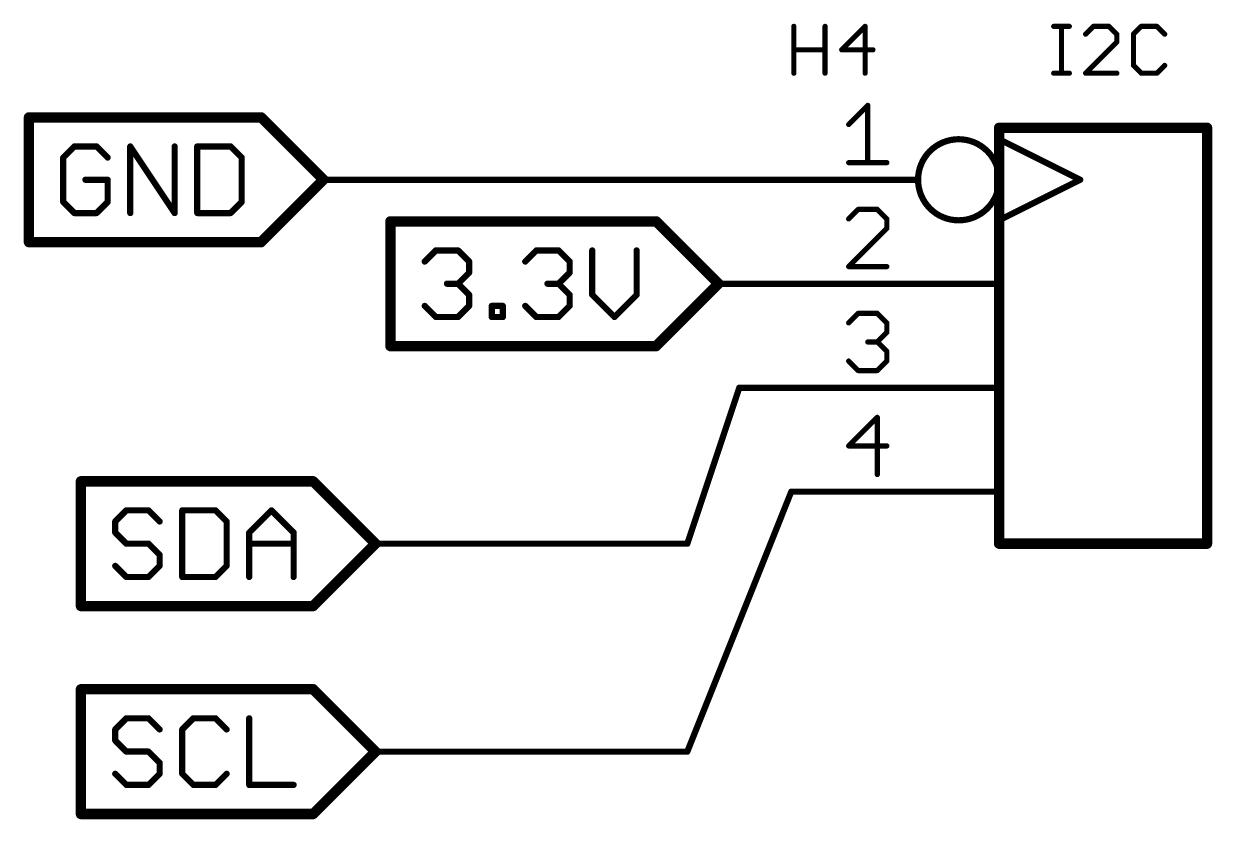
# Model space of a CAD drawing. Extents: x 2 to 137, y 1 to 177.
# Drawn here: x 42.21 to 71.25, y 38.99 to 58.42 of the extents above; entities that cross this region are included whole.
import ezdxf

# ---------------------------------------------------------------- set-up
doc = ezdxf.new("R2010")
doc.units = 0
for name, color, linetype in [('91', 94, 'CONTINUOUS'), ('94', 14, 'CONTINUOUS'), ('95', 250, 'CONTINUOUS'), ('96', 250, 'CONTINUOUS')]:
    doc.layers.add(name, color=color, linetype=linetype)

msp = doc.modelspace()

# ---------------------------------------------------------------- linework, layer by layer
at = {"layer": '91', "const_width": 0.1524}
for points in [[(60.96, 54.61), (49.53, 54.61)], [(60.96, 52.07), (59.182, 52.07)], [(59.69, 49.53), (58.42, 45.72)], [(60.96, 49.53), (59.69, 49.53)], [(60.96, 46.99), (58.42, 40.64)], [(58.42, 45.72), (50.8, 45.72)], [(57.15, 40.64), (50.8, 40.64)], [(58.42, 40.64), (57.15, 40.64)]]:
    msp.add_lwpolyline(points, dxfattribs=at)
at = {"layer": '91', "const_width": 0.0762}
for points in [[(49.53, 54.6481, 1), (49.53, 54.5719)], [(60.96, 54.5719, 1), (60.96, 54.6481)], [(59.182, 52.1081, 1), (59.182, 52.0319)], [(60.96, 52.0319, 1), (60.96, 52.1081)], [(59.69, 49.5681, 1), (59.69, 49.4919)], [(59.7261, 49.518, 1), (59.6539, 49.542)], [(60.96, 49.4919, 1), (60.96, 49.5681)], [(60.9954, 46.9759, 1), (60.9246, 47.0041)], [(50.8, 45.7581, 1), (50.8, 45.6819)], [(58.3839, 45.732, 1), (58.4561, 45.708)], [(58.42, 45.6819, 1), (58.42, 45.7581)], [(50.8, 40.6781, 1), (50.8, 40.6019)], [(57.15, 40.6781, 1), (57.15, 40.6019)], [(57.15, 40.6019, 1), (57.15, 40.6781)], [(58.3846, 40.6541, 1), (58.4554, 40.6259)], [(58.42, 40.6019, 1), (58.42, 40.6781)]]:
    msp.add_lwpolyline(points, format="xyb", dxfattribs=at)
at = {"layer": '94'}
for points, const_width in [([(66.04, 55.88), (71.12, 55.88)], 0.254), ([(66.04, 45.72), (66.04, 55.88)], 0.254), ([(71.12, 55.88), (71.12, 45.72)], 0.254), ([(66.04, 55.6006), (68.0212, 54.61)], 0.1524), ([(60.96, 54.61), (64.0588, 54.61)], 0.1524), ([(66.04, 53.6194), (68.0212, 54.61)], 0.1524), ([(60.96, 52.07), (66.04, 52.07)], 0.1524), ([(60.96, 49.53), (66.04, 49.53)], 0.1524), ([(60.96, 46.99), (66.04, 46.99)], 0.1524), ([(71.12, 45.72), (66.04, 45.72)], 0.254)]:
    msp.add_lwpolyline(points, dxfattribs=dict(at, const_width=const_width))
for points, const_width in [([(66.04, 55.9435, 1), (66.04, 55.8165)], 0.127), ([(66.1035, 55.88, 1), (65.9765, 55.88)], 0.127), ([(71.1835, 55.88, 1), (71.0565, 55.88)], 0.127), ([(71.12, 55.8165, 1), (71.12, 55.9435)], 0.127), ([(65.0494, 53.6194, 1), (65.0494, 55.6006, 1), (65.0494, 53.6194)], 0.1524), ([(66.057, 55.6347, 1), (66.023, 55.5665)], 0.0762), ([(60.96, 54.6481, 1), (60.96, 54.5719)], 0.0762), ([(64.0588, 54.5719, 1), (64.0588, 54.6481)], 0.0762), ([(68.0382, 54.5759, 1), (68.0042, 54.6441)], 0.0762), ([(68.0042, 54.5759, 1), (68.0382, 54.6441)], 0.0762), ([(66.023, 53.6535, 1), (66.057, 53.5853)], 0.0762), ([(60.96, 52.1081, 1), (60.96, 52.0319)], 0.0762), ([(66.04, 52.0319, 1), (66.04, 52.1081)], 0.0762), ([(60.96, 49.5681, 1), (60.96, 49.4919)], 0.0762), ([(66.04, 49.4919, 1), (66.04, 49.5681)], 0.0762), ([(60.96, 47.0281, 1), (60.96, 46.9519)], 0.0762), ([(66.04, 46.9519, 1), (66.04, 47.0281)], 0.0762), ([(66.04, 45.7835, 1), (66.04, 45.6565)], 0.127), ([(65.9765, 45.72, 1), (66.1035, 45.72)], 0.127), ([(71.0565, 45.72, 1), (71.1835, 45.72)], 0.127), ([(71.12, 45.6565, 1), (71.12, 45.7835)], 0.127)]:
    msp.add_lwpolyline(points, format="xyb", dxfattribs=dict(at, const_width=const_width))
at = {"layer": '95'}
for points, const_width in [([(61.0235, 57.2135), (61.0235, 58.3575)], 0.127), ([(61.7862, 58.3575), (61.7862, 57.2135)], 0.127), ([(62.7649, 58.3575), (62.1929, 57.7855)], 0.127), ([(62.7649, 57.2135), (62.7649, 58.3575)], 0.127), ([(61.0235, 57.7855), (61.7862, 57.7855)], 0.127), ([(62.1929, 57.7855), (62.9555, 57.7855)], 0.127), ([(62.3634, 55.9612), (62.8295, 56.4273)], 0.127), ([(62.8295, 56.4273), (62.8295, 55.0291)], 0.127), ([(48.006, 56.134), (42.3325, 56.134)], 0.254), ([(42.3325, 53.086), (42.3325, 56.134)], 0.254), ([(49.53, 54.61), (48.006, 56.134)], 0.254), ([(43.4419, 55.4242), (43.1707, 55.153)], 0.1524), ([(43.9842, 55.4242), (43.4419, 55.4242)], 0.1524), ([(44.2554, 55.153), (43.9842, 55.4242)], 0.1524), ([(44.8079, 53.7972), (44.8079, 55.4242)], 0.1524), ([(44.8079, 55.4242), (45.8925, 53.7972)], 0.1524), ([(45.8925, 53.7972), (45.8925, 55.4242)], 0.1524), ([(46.445, 55.4242), (46.445, 53.7972)], 0.1524), ([(47.2585, 55.4242), (46.445, 55.4242)], 0.1524), ([(47.5297, 55.153), (47.2585, 55.4242)], 0.1524), ([(43.1707, 55.153), (43.1707, 54.0684)], 0.1524), ([(47.5297, 54.0684), (47.5297, 55.153)], 0.1524), ([(62.3634, 55.0291), (63.2956, 55.0291)], 0.127), ([(44.2554, 54.6107), (43.7131, 54.6107)], 0.1524), ([(44.2554, 54.0684), (44.2554, 54.6107)], 0.1524), ([(49.53, 54.61), (48.006, 53.086)], 0.254), ([(43.1707, 54.0684), (43.4419, 53.7972)], 0.1524), ([(43.9842, 53.7972), (44.2554, 54.0684)], 0.1524), ([(47.2585, 53.7972), (47.5297, 54.0684)], 0.1524), ([(43.4419, 53.7972), (43.9842, 53.7972)], 0.1524), ([(46.445, 53.7972), (47.2585, 53.7972)], 0.1524), ([(62.5965, 53.8873), (62.3634, 53.6543)], 0.127), ([(63.0625, 53.8873), (62.5965, 53.8873)], 0.127), ([(63.2956, 53.6543), (63.0625, 53.8873)], 0.127), ([(57.658, 53.594), (51.1659, 53.594)], 0.254), ([(51.1659, 50.546), (51.1659, 53.594)], 0.254), ([(59.182, 52.07), (57.658, 53.594)], 0.254), ([(62.3634, 52.4891), (63.2956, 53.4212)], 0.127), ([(63.2956, 53.4212), (63.2956, 53.6543)], 0.127), ([(48.006, 53.086), (42.3325, 53.086)], 0.254), ([(52.0041, 52.613), (52.2753, 52.8842)], 0.1524), ([(52.2753, 52.8842), (52.8176, 52.8842)], 0.1524), ([(52.8176, 52.8842), (53.0888, 52.613)], 0.1524), ([(54.4599, 52.613), (54.731, 52.8842)], 0.1524), ([(54.731, 52.8842), (55.2734, 52.8842)], 0.1524), ([(55.2734, 52.8842), (55.5445, 52.613)], 0.1524), ([(56.097, 52.8842), (56.097, 51.7995)], 0.1524), ([(57.1817, 51.7995), (57.1817, 52.8842)], 0.1524), ([(53.0888, 52.613), (53.0888, 52.3419)], 0.1524), ([(55.5445, 52.613), (55.5445, 52.3419)], 0.1524), ([(53.0888, 52.3419), (52.8176, 52.0707)], 0.1524), ([(55.5445, 52.3419), (55.2734, 52.0707)], 0.1524), ([(63.2956, 52.4891), (62.3634, 52.4891)], 0.127), ([(52.8176, 52.0707), (52.5465, 52.0707)], 0.1524), ([(52.8176, 52.0707), (53.0888, 51.7995)], 0.1524), ([(55.2734, 52.0707), (55.0022, 52.0707)], 0.1524), ([(55.2734, 52.0707), (55.5445, 51.7995)], 0.1524), ([(59.182, 52.07), (57.658, 50.546)], 0.254), ([(53.0888, 51.7995), (53.0888, 51.5284)], 0.1524), ([(55.5445, 51.7995), (55.5445, 51.5284)], 0.1524), ([(56.097, 51.7995), (56.6394, 51.2572)], 0.1524), ([(56.6394, 51.2572), (57.1817, 51.7995)], 0.1524), ([(52.2753, 51.2572), (52.0041, 51.5284)], 0.1524), ([(53.0888, 51.5284), (52.8176, 51.2572)], 0.1524), ([(53.6413, 51.2572), (53.6413, 51.5284)], 0.1524), ([(53.6413, 51.5284), (53.9125, 51.5284)], 0.1524), ([(53.9125, 51.5284), (53.9125, 51.2572)], 0.1524), ([(54.731, 51.2572), (54.4599, 51.5284)], 0.1524), ([(55.5445, 51.5284), (55.2734, 51.2572)], 0.1524), ([(62.3634, 51.1143), (62.5965, 51.3473)], 0.127), ([(62.5965, 51.3473), (63.0625, 51.3473)], 0.127), ([(63.0625, 51.3473), (63.2956, 51.1143)], 0.127), ([(52.8176, 51.2572), (52.2753, 51.2572)], 0.1524), ([(53.9125, 51.2572), (53.6413, 51.2572)], 0.1524), ([(55.2734, 51.2572), (54.731, 51.2572)], 0.1524), ([(63.2956, 51.1143), (63.2956, 50.8812)], 0.127), ([(63.2956, 50.8812), (63.0625, 50.6482)], 0.127), ([(57.658, 50.546), (51.1659, 50.546)], 0.254), ([(63.0625, 50.6482), (62.8295, 50.6482)], 0.127), ([(63.0625, 50.6482), (63.2956, 50.4152)], 0.127), ([(62.5965, 49.9491), (62.3634, 50.1821)], 0.127), ([(63.2956, 50.1821), (63.0625, 49.9491)], 0.127), ([(63.2956, 50.4152), (63.2956, 50.1821)], 0.127), ([(63.0625, 49.9491), (62.5965, 49.9491)], 0.127), ([(63.0625, 48.8073), (62.3634, 48.1082)], 0.127), ([(63.0625, 47.4091), (63.0625, 48.8073)], 0.127), ([(62.3634, 48.1082), (63.2956, 48.1082)], 0.127), ([(49.276, 47.244), (43.6025, 47.244)], 0.254), ([(43.6025, 44.196), (43.6025, 47.244)], 0.254), ([(50.8, 45.72), (49.276, 47.244)], 0.254), ([(44.7119, 46.5342), (44.4407, 46.263)], 0.1524), ([(45.2542, 46.5342), (44.7119, 46.5342)], 0.1524), ([(45.5254, 46.263), (45.2542, 46.5342)], 0.1524), ([(46.0779, 46.5342), (46.0779, 44.9072)], 0.1524), ([(46.8914, 46.5342), (46.0779, 46.5342)], 0.1524), ([(47.1625, 46.263), (46.8914, 46.5342)], 0.1524), ([(47.715, 45.9919), (48.2574, 46.5342)], 0.1524), ([(48.2574, 46.5342), (48.7997, 45.9919)], 0.1524), ([(44.4407, 46.263), (44.4407, 45.9919)], 0.1524), ([(47.1625, 45.1784), (47.1625, 46.263)], 0.1524), ([(44.4407, 45.9919), (44.7119, 45.7207)], 0.1524), ([(47.715, 44.9072), (47.715, 45.9919)], 0.1524), ([(48.7997, 45.9919), (48.7997, 44.9072)], 0.1524), ([(44.7119, 45.7207), (45.2542, 45.7207)], 0.1524), ([(45.2542, 45.7207), (45.5254, 45.4495)], 0.1524), ([(47.715, 45.7207), (48.7997, 45.7207)], 0.1524), ([(50.8, 45.72), (49.276, 44.196)], 0.254), ([(45.5254, 45.4495), (45.5254, 45.1784)], 0.1524), ([(44.7119, 44.9072), (44.4407, 45.1784)], 0.1524), ([(45.5254, 45.1784), (45.2542, 44.9072)], 0.1524), ([(46.8914, 44.9072), (47.1625, 45.1784)], 0.1524), ([(45.2542, 44.9072), (44.7119, 44.9072)], 0.1524), ([(46.0779, 44.9072), (46.8914, 44.9072)], 0.1524), ([(49.276, 44.196), (43.6025, 44.196)], 0.254), ([(49.276, 42.164), (43.6025, 42.164)], 0.254), ([(43.6025, 39.116), (43.6025, 42.164)], 0.254), ([(50.8, 40.64), (49.276, 42.164)], 0.254), ([(44.7119, 41.4542), (44.4407, 41.183)], 0.1524), ([(45.2542, 41.4542), (44.7119, 41.4542)], 0.1524), ([(45.5254, 41.183), (45.2542, 41.4542)], 0.1524), ([(46.349, 41.4542), (46.0779, 41.183)], 0.1524), ([(46.8914, 41.4542), (46.349, 41.4542)], 0.1524), ([(47.1625, 41.183), (46.8914, 41.4542)], 0.1524), ([(47.715, 41.4542), (47.715, 39.8272)], 0.1524), ([(44.4407, 41.183), (44.4407, 40.9119)], 0.1524), ([(46.0779, 41.183), (46.0779, 40.0984)], 0.1524), ([(44.4407, 40.9119), (44.7119, 40.6407)], 0.1524), ([(44.7119, 40.6407), (45.2542, 40.6407)], 0.1524), ([(45.2542, 40.6407), (45.5254, 40.3695)], 0.1524), ([(50.8, 40.64), (49.276, 39.116)], 0.254), ([(45.5254, 40.3695), (45.5254, 40.0984)], 0.1524), ([(44.7119, 39.8272), (44.4407, 40.0984)], 0.1524), ([(45.5254, 40.0984), (45.2542, 39.8272)], 0.1524), ([(46.0779, 40.0984), (46.349, 39.8272)], 0.1524), ([(46.8914, 39.8272), (47.1625, 40.0984)], 0.1524), ([(45.2542, 39.8272), (44.7119, 39.8272)], 0.1524), ([(46.349, 39.8272), (46.8914, 39.8272)], 0.1524), ([(47.715, 39.8272), (48.7997, 39.8272)], 0.1524), ([(49.276, 39.116), (43.6025, 39.116)], 0.254)]:
    msp.add_lwpolyline(points, dxfattribs=dict(at, const_width=const_width))
for points, const_width in [([(61.0553, 58.3575, 1), (60.9918, 58.3575)], 0.0635), ([(61.8179, 58.3575, 1), (61.7544, 58.3575)], 0.0635), ([(62.7966, 58.3575, 1), (62.7331, 58.3575)], 0.0635), ([(62.7873, 58.335, 1), (62.7424, 58.3799)], 0.0635), ([(61.0235, 57.8172, 1), (61.0235, 57.7537)], 0.0635), ([(61.7862, 57.7537, 1), (61.7862, 57.8172)], 0.0635), ([(62.1929, 57.8172, 1), (62.1929, 57.7537)], 0.0635), ([(62.1704, 57.8079, 1), (62.2153, 57.763)], 0.0635), ([(62.9555, 57.7537, 1), (62.9555, 57.8172)], 0.0635), ([(60.9918, 57.2135, 1), (61.0553, 57.2135)], 0.0635), ([(61.7544, 57.2135, 1), (61.8179, 57.2135)], 0.0635), ([(62.7331, 57.2135, 1), (62.7966, 57.2135)], 0.0635), ([(62.8612, 56.4273, 1), (62.7977, 56.4273)], 0.0635), ([(62.8519, 56.4048, 1), (62.807, 56.4497)], 0.0635), ([(42.3325, 56.1975, 1), (42.3325, 56.0705)], 0.127), ([(42.396, 56.134, 1), (42.269, 56.134)], 0.127), ([(48.0509, 56.1789, 1), (47.9611, 56.0891)], 0.127), ([(48.006, 56.0705, 1), (48.006, 56.1975)], 0.127), ([(62.341, 55.9837, 1), (62.3859, 55.9388)], 0.0635), ([(43.4419, 55.4623, 1), (43.4419, 55.3861)], 0.0762), ([(43.4688, 55.3972, 1), (43.4149, 55.4511)], 0.0762), ([(44.0112, 55.4511, 1), (43.9573, 55.3972)], 0.0762), ([(43.9842, 55.3861, 1), (43.9842, 55.4623)], 0.0762), ([(44.846, 55.4242, 1), (44.7698, 55.4242)], 0.0762), ([(44.8396, 55.4453, 1), (44.7762, 55.4031)], 0.0762), ([(45.9306, 55.4242, 1), (45.8544, 55.4242)], 0.0762), ([(46.4831, 55.4242, 1), (46.4069, 55.4242)], 0.0762), ([(46.445, 55.4623, 1), (46.445, 55.3861)], 0.0762), ([(47.2855, 55.4511, 1), (47.2316, 55.3972)], 0.0762), ([(47.2585, 55.3861, 1), (47.2585, 55.4623)], 0.0762), ([(43.2088, 55.153, 1), (43.1326, 55.153)], 0.0762), ([(43.1438, 55.18, 1), (43.1977, 55.1261)], 0.0762), ([(44.2284, 55.1261, 1), (44.2823, 55.18)], 0.0762), ([(47.5678, 55.153, 1), (47.4916, 55.153)], 0.0762), ([(47.5028, 55.1261, 1), (47.5566, 55.18)], 0.0762), ([(62.3634, 55.0609, 1), (62.3634, 54.9973)], 0.0635), ([(62.7977, 55.0291, 1), (62.8612, 55.0291)], 0.0635), ([(63.2956, 54.9973, 1), (63.2956, 55.0609)], 0.0635), ([(43.7131, 54.6488, 1), (43.7131, 54.5726)], 0.0762), ([(44.2935, 54.6107, 1), (44.2173, 54.6107)], 0.0762), ([(44.2554, 54.5726, 1), (44.2554, 54.6488)], 0.0762), ([(49.5749, 54.5651, 1), (49.4851, 54.6549)], 0.127), ([(49.4851, 54.5651, 1), (49.5749, 54.6549)], 0.127), ([(43.1977, 54.0953, 1), (43.1438, 54.0414)], 0.0762), ([(43.1326, 54.0684, 1), (43.2088, 54.0684)], 0.0762), ([(44.2173, 54.0684, 1), (44.2935, 54.0684)], 0.0762), ([(44.2823, 54.0414, 1), (44.2284, 54.0953)], 0.0762), ([(47.4916, 54.0684, 1), (47.5678, 54.0684)], 0.0762), ([(47.5566, 54.0414, 1), (47.5028, 54.0953)], 0.0762), ([(43.4419, 53.8353, 1), (43.4419, 53.7591)], 0.0762), ([(43.4149, 53.7703, 1), (43.4688, 53.8241)], 0.0762), ([(43.9573, 53.8241, 1), (44.0112, 53.7703)], 0.0762), ([(43.9842, 53.7591, 1), (43.9842, 53.8353)], 0.0762), ([(44.7698, 53.7972, 1), (44.846, 53.7972)], 0.0762), ([(45.8544, 53.7972, 1), (45.9306, 53.7972)], 0.0762), ([(45.8608, 53.7761, 1), (45.9242, 53.8183)], 0.0762), ([(46.445, 53.8353, 1), (46.445, 53.7591)], 0.0762), ([(46.4069, 53.7972, 1), (46.4831, 53.7972)], 0.0762), ([(47.2316, 53.8241, 1), (47.2855, 53.7703)], 0.0762), ([(47.2585, 53.7591, 1), (47.2585, 53.8353)], 0.0762), ([(62.5965, 53.919, 1), (62.5965, 53.8555)], 0.0635), ([(62.6189, 53.8648, 1), (62.574, 53.9097)], 0.0635), ([(63.085, 53.9097, 1), (63.0401, 53.8648)], 0.0635), ([(63.0625, 53.8555, 1), (63.0625, 53.919)], 0.0635), ([(51.1659, 53.6575, 1), (51.1659, 53.5305)], 0.127), ([(51.2294, 53.594, 1), (51.1024, 53.594)], 0.127), ([(57.7029, 53.6389, 1), (57.6131, 53.5491)], 0.127), ([(57.658, 53.5305, 1), (57.658, 53.6575)], 0.127), ([(62.341, 53.6767, 1), (62.3859, 53.6318)], 0.0635), ([(63.3273, 53.6543, 1), (63.2638, 53.6543)], 0.0635), ([(63.2638, 53.4212, 1), (63.3273, 53.4212)], 0.0635), ([(63.2731, 53.6318, 1), (63.318, 53.6767)], 0.0635), ([(63.318, 53.3988, 1), (63.2731, 53.4437)], 0.0635), ([(42.3325, 53.1495, 1), (42.3325, 53.0225)], 0.127), ([(42.269, 53.086, 1), (42.396, 53.086)], 0.127), ([(47.9611, 53.1309, 1), (48.0509, 53.0411)], 0.127), ([(48.006, 53.0225, 1), (48.006, 53.1495)], 0.127), ([(52.2753, 52.9223, 1), (52.2753, 52.8461)], 0.0762), ([(52.3022, 52.8572, 1), (52.2484, 52.9111)], 0.0762), ([(52.8446, 52.9111, 1), (52.7907, 52.8572)], 0.0762), ([(52.8176, 52.8461, 1), (52.8176, 52.9223)], 0.0762), ([(54.731, 52.9223, 1), (54.731, 52.8461)], 0.0762), ([(54.758, 52.8572, 1), (54.7041, 52.9111)], 0.0762), ([(55.3003, 52.9111, 1), (55.2464, 52.8572)], 0.0762), ([(55.2734, 52.8461, 1), (55.2734, 52.9223)], 0.0762), ([(56.1351, 52.8842, 1), (56.0589, 52.8842)], 0.0762), ([(57.2198, 52.8842, 1), (57.1436, 52.8842)], 0.0762), ([(51.9772, 52.64, 1), (52.0311, 52.5861)], 0.0762), ([(53.1269, 52.613, 1), (53.0507, 52.613)], 0.0762), ([(53.0619, 52.5861, 1), (53.1157, 52.64)], 0.0762), ([(54.4329, 52.64, 1), (54.4868, 52.5861)], 0.0762), ([(55.5826, 52.613, 1), (55.5064, 52.613)], 0.0762), ([(55.5176, 52.5861, 1), (55.5715, 52.64)], 0.0762), ([(53.0507, 52.3419, 1), (53.1269, 52.3419)], 0.0762), ([(53.1157, 52.3149, 1), (53.0619, 52.3688)], 0.0762), ([(55.5064, 52.3419, 1), (55.5826, 52.3419)], 0.0762), ([(55.5715, 52.3149, 1), (55.5176, 52.3688)], 0.0762), ([(62.3634, 52.5209, 1), (62.3634, 52.4573)], 0.0635), ([(62.341, 52.5116, 1), (62.3859, 52.4666)], 0.0635), ([(63.2956, 52.4573, 1), (63.2956, 52.5209)], 0.0635), ([(52.5465, 52.1088, 1), (52.5465, 52.0326)], 0.0762), ([(52.8446, 52.0976, 1), (52.7907, 52.0438)], 0.0762), ([(52.7907, 52.0976, 1), (52.8446, 52.0438)], 0.0762), ([(52.8176, 52.0326, 1), (52.8176, 52.1088)], 0.0762), ([(55.0022, 52.1088, 1), (55.0022, 52.0326)], 0.0762), ([(55.3003, 52.0976, 1), (55.2464, 52.0438)], 0.0762), ([(55.2464, 52.0976, 1), (55.3003, 52.0438)], 0.0762), ([(55.2734, 52.0326, 1), (55.2734, 52.1088)], 0.0762), ([(59.2269, 52.0251, 1), (59.1371, 52.1149)], 0.127), ([(59.1371, 52.0251, 1), (59.2269, 52.1149)], 0.127), ([(53.1269, 51.7995, 1), (53.0507, 51.7995)], 0.0762), ([(53.0619, 51.7726, 1), (53.1157, 51.8265)], 0.0762), ([(55.5826, 51.7995, 1), (55.5064, 51.7995)], 0.0762), ([(55.5176, 51.7726, 1), (55.5715, 51.8265)], 0.0762), ([(56.124, 51.8265, 1), (56.0701, 51.7726)], 0.0762), ([(56.0589, 51.7995, 1), (56.1351, 51.7995)], 0.0762), ([(57.1436, 51.7995, 1), (57.2198, 51.7995)], 0.0762), ([(57.2086, 51.7726, 1), (57.1548, 51.8265)], 0.0762), ([(52.0311, 51.5553, 1), (51.9772, 51.5014)], 0.0762), ([(53.0507, 51.5284, 1), (53.1269, 51.5284)], 0.0762), ([(53.1157, 51.5014, 1), (53.0619, 51.5553)], 0.0762), ([(53.6794, 51.5284, 1), (53.6032, 51.5284)], 0.0762), ([(53.6413, 51.5665, 1), (53.6413, 51.4903)], 0.0762), ([(53.9506, 51.5284, 1), (53.8744, 51.5284)], 0.0762), ([(53.9125, 51.4903, 1), (53.9125, 51.5665)], 0.0762), ([(54.4868, 51.5553, 1), (54.4329, 51.5014)], 0.0762), ([(55.5064, 51.5284, 1), (55.5826, 51.5284)], 0.0762), ([(55.5715, 51.5014, 1), (55.5176, 51.5553)], 0.0762), ([(62.5965, 51.379, 1), (62.5965, 51.3155)], 0.0635), ([(62.6189, 51.3248, 1), (62.574, 51.3697)], 0.0635), ([(63.085, 51.3697, 1), (63.0401, 51.3248)], 0.0635), ([(63.0625, 51.3155, 1), (63.0625, 51.379)], 0.0635), ([(52.2753, 51.2953, 1), (52.2753, 51.2191)], 0.0762), ([(52.2484, 51.2303, 1), (52.3022, 51.2841)], 0.0762), ([(52.7907, 51.2841, 1), (52.8446, 51.2303)], 0.0762), ([(52.8176, 51.2191, 1), (52.8176, 51.2953)], 0.0762), ([(53.6413, 51.2953, 1), (53.6413, 51.2191)], 0.0762), ([(53.6032, 51.2572, 1), (53.6794, 51.2572)], 0.0762), ([(53.8744, 51.2572, 1), (53.9506, 51.2572)], 0.0762), ([(53.9125, 51.2191, 1), (53.9125, 51.2953)], 0.0762), ([(54.731, 51.2953, 1), (54.731, 51.2191)], 0.0762), ([(54.7041, 51.2303, 1), (54.758, 51.2841)], 0.0762), ([(55.2464, 51.2841, 1), (55.3003, 51.2303)], 0.0762), ([(55.2734, 51.2191, 1), (55.2734, 51.2953)], 0.0762), ([(56.6124, 51.2841, 1), (56.6663, 51.2303)], 0.0762), ([(56.6124, 51.2303, 1), (56.6663, 51.2841)], 0.0762), ([(62.341, 51.1367, 1), (62.3859, 51.0918)], 0.0635), ([(63.3273, 51.1143, 1), (63.2638, 51.1143)], 0.0635), ([(63.2731, 51.0918, 1), (63.318, 51.1367)], 0.0635), ([(63.2638, 50.8812, 1), (63.3273, 50.8812)], 0.0635), ([(63.318, 50.8588, 1), (63.2731, 50.9037)], 0.0635), ([(51.1659, 50.6095, 1), (51.1659, 50.4825)], 0.127), ([(51.1024, 50.546, 1), (51.2294, 50.546)], 0.127), ([(57.6131, 50.5909, 1), (57.7029, 50.5011)], 0.127), ([(57.658, 50.4825, 1), (57.658, 50.6095)], 0.127), ([(62.8295, 50.6799, 1), (62.8295, 50.6164)], 0.0635), ([(63.085, 50.6706, 1), (63.0401, 50.6257)], 0.0635), ([(63.0401, 50.6706, 1), (63.085, 50.6257)], 0.0635), ([(63.0625, 50.6164, 1), (63.0625, 50.6799)], 0.0635), ([(62.3859, 50.2046, 1), (62.341, 50.1597)], 0.0635), ([(63.3273, 50.4152, 1), (63.2638, 50.4152)], 0.0635), ([(63.2731, 50.3927, 1), (63.318, 50.4376)], 0.0635), ([(63.318, 50.1597, 1), (63.2731, 50.2046)], 0.0635), ([(62.5965, 49.9809, 1), (62.5965, 49.9173)], 0.0635), ([(62.574, 49.9266, 1), (62.6189, 49.9716)], 0.0635), ([(63.0401, 49.9716, 1), (63.085, 49.9266)], 0.0635), ([(63.0625, 49.9173, 1), (63.0625, 49.9809)], 0.0635), ([(63.2638, 50.1821, 1), (63.3273, 50.1821)], 0.0635), ([(63.0943, 48.8073, 1), (63.0308, 48.8073)], 0.0635), ([(63.085, 48.7848, 1), (63.0401, 48.8297)], 0.0635), ([(62.3634, 48.1399, 1), (62.3634, 48.0764)], 0.0635), ([(62.341, 48.1306, 1), (62.3859, 48.0857)], 0.0635), ([(63.2956, 48.0764, 1), (63.2956, 48.1399)], 0.0635), ([(43.6025, 47.3075, 1), (43.6025, 47.1805)], 0.127), ([(43.666, 47.244, 1), (43.539, 47.244)], 0.127), ([(49.3209, 47.2889, 1), (49.2311, 47.1991)], 0.127), ([(49.276, 47.1805, 1), (49.276, 47.3075)], 0.127), ([(63.0308, 47.4091, 1), (63.0943, 47.4091)], 0.0635), ([(44.7119, 46.5723, 1), (44.7119, 46.4961)], 0.0762), ([(44.7388, 46.5072, 1), (44.6849, 46.5611)], 0.0762), ([(45.2812, 46.5611, 1), (45.2273, 46.5072)], 0.0762), ([(45.2542, 46.4961, 1), (45.2542, 46.5723)], 0.0762), ([(46.116, 46.5342, 1), (46.0398, 46.5342)], 0.0762), ([(46.0779, 46.5723, 1), (46.0779, 46.4961)], 0.0762), ([(46.9183, 46.5611, 1), (46.8644, 46.5072)], 0.0762), ([(46.8914, 46.4961, 1), (46.8914, 46.5723)], 0.0762), ([(48.2843, 46.5611, 1), (48.2304, 46.5072)], 0.0762), ([(48.2843, 46.5072, 1), (48.2304, 46.5611)], 0.0762), ([(44.4788, 46.263, 1), (44.4026, 46.263)], 0.0762), ([(44.4138, 46.29, 1), (44.4677, 46.2361)], 0.0762), ([(45.4984, 46.2361, 1), (45.5523, 46.29)], 0.0762), ([(47.2006, 46.263, 1), (47.1244, 46.263)], 0.0762), ([(47.1356, 46.2361, 1), (47.1895, 46.29)], 0.0762), ([(44.4677, 46.0188, 1), (44.4138, 45.9649)], 0.0762), ([(44.4026, 45.9919, 1), (44.4788, 45.9919)], 0.0762), ([(47.7531, 45.9919, 1), (47.6769, 45.9919)], 0.0762), ([(47.6881, 46.0188, 1), (47.742, 45.9649)], 0.0762), ([(48.8378, 45.9919, 1), (48.7616, 45.9919)], 0.0762), ([(48.7728, 45.9649, 1), (48.8266, 46.0188)], 0.0762), ([(44.7119, 45.7588, 1), (44.7119, 45.6826)], 0.0762), ([(44.6849, 45.6938, 1), (44.7388, 45.7476)], 0.0762), ([(45.2812, 45.7476, 1), (45.2273, 45.6938)], 0.0762), ([(45.2542, 45.6826, 1), (45.2542, 45.7588)], 0.0762), ([(47.715, 45.7588, 1), (47.715, 45.6826)], 0.0762), ([(48.7997, 45.6826, 1), (48.7997, 45.7588)], 0.0762), ([(50.8449, 45.6751, 1), (50.7551, 45.7649)], 0.127), ([(50.7551, 45.6751, 1), (50.8449, 45.7649)], 0.127), ([(45.5635, 45.4495, 1), (45.4873, 45.4495)], 0.0762), ([(45.4984, 45.4226, 1), (45.5523, 45.4765)], 0.0762), ([(44.4677, 45.2053, 1), (44.4138, 45.1514)], 0.0762), ([(45.4873, 45.1784, 1), (45.5635, 45.1784)], 0.0762), ([(45.5523, 45.1514, 1), (45.4984, 45.2053)], 0.0762), ([(47.1244, 45.1784, 1), (47.2006, 45.1784)], 0.0762), ([(47.1895, 45.1514, 1), (47.1356, 45.2053)], 0.0762), ([(44.7119, 44.9453, 1), (44.7119, 44.8691)], 0.0762), ([(44.6849, 44.8803, 1), (44.7388, 44.9341)], 0.0762), ([(45.2273, 44.9341, 1), (45.2812, 44.8803)], 0.0762), ([(45.2542, 44.8691, 1), (45.2542, 44.9453)], 0.0762), ([(46.0779, 44.9453, 1), (46.0779, 44.8691)], 0.0762), ([(46.0398, 44.9072, 1), (46.116, 44.9072)], 0.0762), ([(46.8644, 44.9341, 1), (46.9183, 44.8803)], 0.0762), ([(46.8914, 44.8691, 1), (46.8914, 44.9453)], 0.0762), ([(47.6769, 44.9072, 1), (47.7531, 44.9072)], 0.0762), ([(48.7616, 44.9072, 1), (48.8378, 44.9072)], 0.0762), ([(43.6025, 44.2595, 1), (43.6025, 44.1325)], 0.127), ([(43.539, 44.196, 1), (43.666, 44.196)], 0.127), ([(49.2311, 44.2409, 1), (49.3209, 44.1511)], 0.127), ([(49.276, 44.1325, 1), (49.276, 44.2595)], 0.127), ([(43.6025, 42.2275, 1), (43.6025, 42.1005)], 0.127), ([(43.666, 42.164, 1), (43.539, 42.164)], 0.127), ([(49.3209, 42.2089, 1), (49.2311, 42.1191)], 0.127), ([(49.276, 42.1005, 1), (49.276, 42.2275)], 0.127), ([(44.7119, 41.4923, 1), (44.7119, 41.4161)], 0.0762), ([(44.7388, 41.4272, 1), (44.6849, 41.4811)], 0.0762), ([(45.2812, 41.4811, 1), (45.2273, 41.4272)], 0.0762), ([(45.2542, 41.4161, 1), (45.2542, 41.4923)], 0.0762), ([(46.349, 41.4923, 1), (46.349, 41.4161)], 0.0762), ([(46.376, 41.4272, 1), (46.3221, 41.4811)], 0.0762), ([(46.9183, 41.4811, 1), (46.8644, 41.4272)], 0.0762), ([(46.8914, 41.4161, 1), (46.8914, 41.4923)], 0.0762), ([(47.7531, 41.4542, 1), (47.6769, 41.4542)], 0.0762), ([(44.4788, 41.183, 1), (44.4026, 41.183)], 0.0762), ([(44.4138, 41.21, 1), (44.4677, 41.1561)], 0.0762), ([(45.4984, 41.1561, 1), (45.5523, 41.21)], 0.0762), ([(46.0509, 41.21, 1), (46.1048, 41.1561)], 0.0762), ([(46.116, 41.183, 1), (46.0398, 41.183)], 0.0762), ([(47.1356, 41.1561, 1), (47.1895, 41.21)], 0.0762), ([(44.4677, 40.9388, 1), (44.4138, 40.8849)], 0.0762), ([(44.4026, 40.9119, 1), (44.4788, 40.9119)], 0.0762), ([(44.7119, 40.6788, 1), (44.7119, 40.6026)], 0.0762), ([(44.6849, 40.6138, 1), (44.7388, 40.6676)], 0.0762), ([(45.2812, 40.6676, 1), (45.2273, 40.6138)], 0.0762), ([(45.2542, 40.6026, 1), (45.2542, 40.6788)], 0.0762), ([(50.8449, 40.5951, 1), (50.7551, 40.6849)], 0.127), ([(50.7551, 40.5951, 1), (50.8449, 40.6849)], 0.127), ([(45.5635, 40.3695, 1), (45.4873, 40.3695)], 0.0762), ([(45.4984, 40.3426, 1), (45.5523, 40.3965)], 0.0762), ([(44.4677, 40.1253, 1), (44.4138, 40.0714)], 0.0762), ([(45.4873, 40.0984, 1), (45.5635, 40.0984)], 0.0762), ([(45.5523, 40.0714, 1), (45.4984, 40.1253)], 0.0762), ([(46.1048, 40.1253, 1), (46.0509, 40.0714)], 0.0762), ([(46.0398, 40.0984, 1), (46.116, 40.0984)], 0.0762), ([(47.1895, 40.0714, 1), (47.1356, 40.1253)], 0.0762), ([(44.7119, 39.8653, 1), (44.7119, 39.7891)], 0.0762), ([(44.6849, 39.8003, 1), (44.7388, 39.8541)], 0.0762), ([(45.2273, 39.8541, 1), (45.2812, 39.8003)], 0.0762), ([(45.2542, 39.7891, 1), (45.2542, 39.8653)], 0.0762), ([(46.349, 39.8653, 1), (46.349, 39.7891)], 0.0762), ([(46.3221, 39.8003, 1), (46.376, 39.8541)], 0.0762), ([(46.8644, 39.8541, 1), (46.9183, 39.8003)], 0.0762), ([(46.8914, 39.7891, 1), (46.8914, 39.8653)], 0.0762), ([(47.715, 39.8653, 1), (47.715, 39.7891)], 0.0762), ([(47.6769, 39.8272, 1), (47.7531, 39.8272)], 0.0762), ([(48.7997, 39.7891, 1), (48.7997, 39.8653)], 0.0762), ([(43.6025, 39.1795, 1), (43.6025, 39.0525)], 0.127), ([(49.2311, 39.1609, 1), (49.3209, 39.0711)], 0.127), ([(49.276, 39.0525, 1), (49.276, 39.1795)], 0.127), ([(43.539, 39.116, 1), (43.666, 39.116)], 0.127)]:
    msp.add_lwpolyline(points, format="xyb", dxfattribs=dict(at, const_width=const_width))
at = {"layer": '96', "const_width": 0.127}
for points in [[(67.3735, 58.3575), (67.7548, 58.3575)], [(67.5642, 57.2135), (67.5642, 58.3575)], [(68.3438, 58.3575), (68.1531, 58.1668)], [(68.7251, 58.3575), (68.3438, 58.3575)], [(68.9157, 58.1668), (68.7251, 58.3575)], [(69.5132, 58.3575), (69.3225, 58.1668)], [(69.8945, 58.3575), (69.5132, 58.3575)], [(70.0851, 58.1668), (69.8945, 58.3575)], [(68.9157, 57.9762), (68.9157, 58.1668)], [(69.3225, 58.1668), (69.3225, 57.4042)], [(68.1531, 57.2135), (68.9157, 57.9762)], [(67.3735, 57.2135), (67.7548, 57.2135)], [(68.9157, 57.2135), (68.1531, 57.2135)], [(69.3225, 57.4042), (69.5132, 57.2135)], [(69.5132, 57.2135), (69.8945, 57.2135)], [(69.8945, 57.2135), (70.0851, 57.4042)]]:
    msp.add_lwpolyline(points, dxfattribs=at)
at = {"layer": '96', "const_width": 0.0635}
for points in [[(67.3735, 58.3892, 1), (67.3735, 58.3257)], [(67.5959, 58.3575, 1), (67.5324, 58.3575)], [(67.7548, 58.3257, 1), (67.7548, 58.3892)], [(68.3438, 58.3892, 1), (68.3438, 58.3257)], [(68.3662, 58.335, 1), (68.3213, 58.3799)], [(68.7475, 58.3799, 1), (68.7026, 58.335)], [(68.7251, 58.3257, 1), (68.7251, 58.3892)], [(69.5132, 58.3892, 1), (69.5132, 58.3257)], [(69.5356, 58.335, 1), (69.4907, 58.3799)], [(69.9169, 58.3799, 1), (69.872, 58.335)], [(69.8945, 58.3257, 1), (69.8945, 58.3892)], [(68.1306, 58.1893, 1), (68.1755, 58.1444)], [(68.9475, 58.1668, 1), (68.884, 58.1668)], [(68.8933, 58.1444, 1), (68.9382, 58.1893)], [(69.3542, 58.1668, 1), (69.2907, 58.1668)], [(69.3, 58.1893, 1), (69.3449, 58.1444)], [(70.0627, 58.1444, 1), (70.1076, 58.1893)], [(68.884, 57.9762, 1), (68.9475, 57.9762)], [(68.9382, 57.9537, 1), (68.8933, 57.9986)], [(67.3735, 57.2453, 1), (67.3735, 57.1818)], [(67.5324, 57.2135, 1), (67.5959, 57.2135)], [(67.7548, 57.1818, 1), (67.7548, 57.2453)], [(68.1306, 57.236, 1), (68.1755, 57.191)], [(68.1531, 57.2453, 1), (68.1531, 57.1818)], [(68.9157, 57.1818, 1), (68.9157, 57.2453)], [(69.2907, 57.4042, 1), (69.3542, 57.4042)], [(69.3449, 57.4266, 1), (69.3, 57.3817)], [(69.5132, 57.2453, 1), (69.5132, 57.1818)], [(69.4907, 57.191, 1), (69.5356, 57.236)], [(69.872, 57.236, 1), (69.9169, 57.191)], [(69.8945, 57.1818, 1), (69.8945, 57.2453)], [(70.1076, 57.3817, 1), (70.0627, 57.4266)]]:
    msp.add_lwpolyline(points, format="xyb", dxfattribs=at)

doc.saveas('drawing.dxf')
